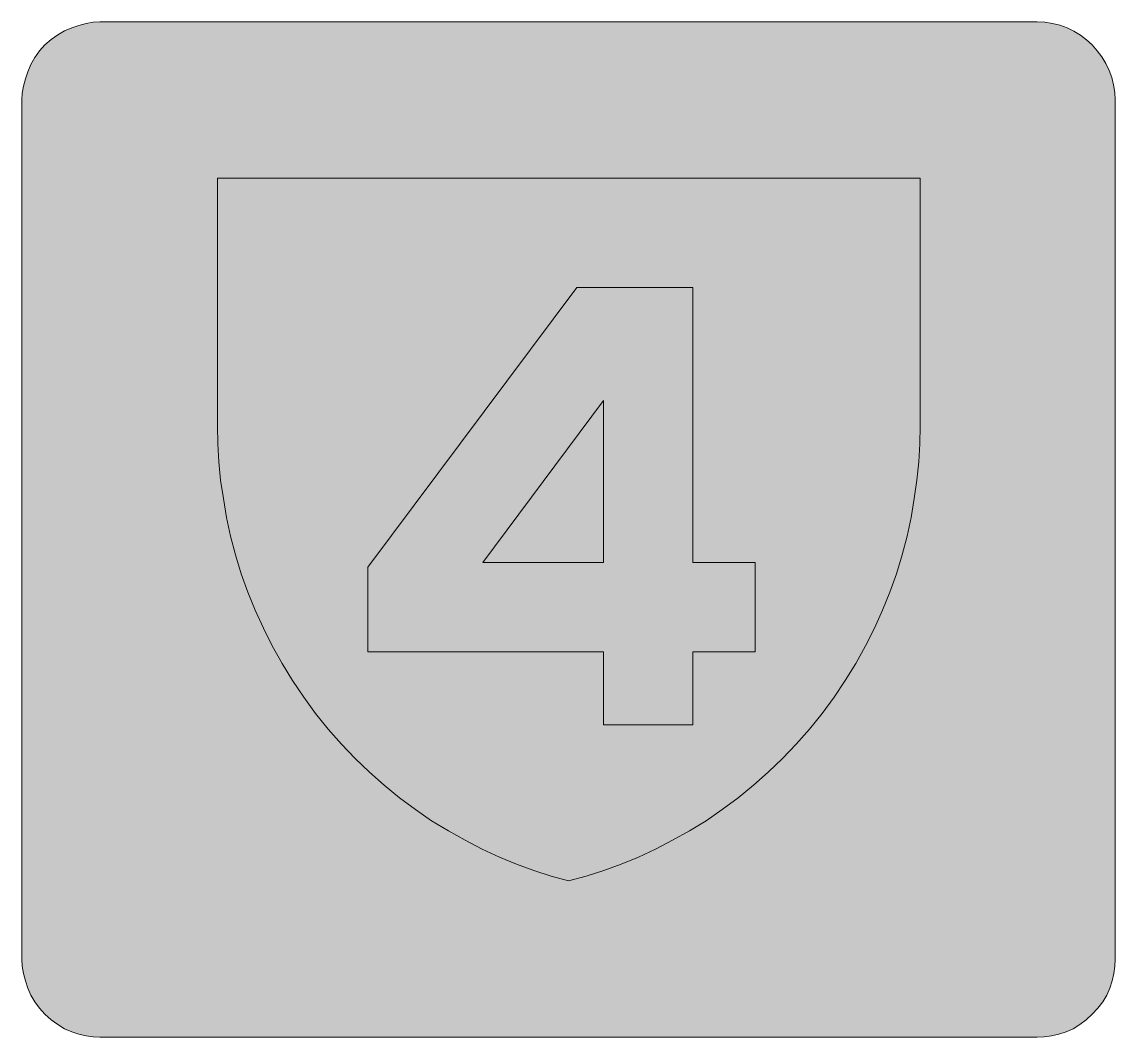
# Model space of a CAD drawing. Header units: metres. Extents: x 153 to 418, y 13 to 259.
import ezdxf

# ---------------------------------------------------------------- set-up
doc = ezdxf.new("R2010")
doc.units = ezdxf.units.M
for name, color, linetype, true_color in [('FILL_BLACK_000000', 7, 'Continuous', 0x000000), ('FILL_BLUE_0000FF', 7, 'Continuous', 0x0000ff), ('FILL_YELLOW_FFFF00', 7, 'Continuous', 0xffff00)]:
    doc.layers.add(name, color=color, linetype=linetype, true_color=true_color)

msp = doc.modelspace()

# ---------------------------------------------------------------- hatches: boundary and pattern name
at = {"layer": 'FILL_BLACK_000000', "true_color": 0x000000}
h = msp.add_hatch(color=7, dxfattribs=at)
h.dxf.hatch_style = 1
h.paths.add_polyline_path([(330.54, 106.38), (315.42, 106.38), (315.42, 88.74), (293.82, 88.74), (293.82, 106.38), (236.76, 106.38), (236.76, 126.9), (287.34, 194.58), (315.42, 194.58), (315.42, 127.98), (330.54, 127.98), (330.54, 106.38)])
h.paths.add_polyline_path([(293.82, 127.98), (293.82, 167.22), (264.66, 127.98), (293.82, 127.98)], flags=16)
at = {"layer": 'FILL_BLUE_0000FF', "true_color": 0x0000ff}
h = msp.add_hatch(color=7, dxfattribs=at)
h.dxf.hatch_style = 1
h.paths.add_polyline_path([(400.64, 258.75), (402.49, 258.47), (404.29, 258.02), (406.03, 257.4), (407.69, 256.61), (409.26, 255.65), (410.73, 254.53), (412.08, 253.26), (413.35, 251.85), (414.47, 250.34), (415.43, 248.74), (416.22, 247.07), (416.84, 245.34), (417.29, 243.57), (417.57, 241.76), (417.66, 239.94), (417.66, 32.04), (417.59, 30.28), (417.37, 28.53), (416.98, 26.77), (416.4, 25.02), (415.62, 23.3), (414.65, 21.67), (413.46, 20.13), (412.08, 18.72), (410.67, 17.34), (409.13, 16.16), (407.5, 15.18), (405.78, 14.4), (404.03, 13.82), (402.27, 13.43), (400.52, 13.21), (398.76, 13.14), (171.96, 13.14), (170.31, 13.21), (168.61, 13.43), (166.87, 13.82), (165.12, 14.4), (163.4, 15.18), (161.75, 16.16), (160.16, 17.34), (158.64, 18.72), (157.36, 20.13), (156.23, 21.67), (155.27, 23.3), (154.5, 25.02), (153.9, 26.77), (153.44, 28.53), (153.16, 30.28), (153.06, 32.04), (153.06, 239.94), (153.16, 241.59), (153.44, 243.29), (153.9, 245.03), (154.5, 246.78), (155.27, 248.53), (156.23, 250.22), (157.36, 251.82), (158.64, 253.26), (160.16, 254.54), (161.75, 255.67), (163.4, 256.63), (165.12, 257.4), (166.87, 258), (168.61, 258.46), (170.31, 258.74), (171.96, 258.84), (398.76, 258.84), (400.64, 258.75)])
at = {"layer": 'FILL_YELLOW_FFFF00', "true_color": 0xffff00}
h = msp.add_hatch(color=7, dxfattribs=at)
h.dxf.hatch_style = 1
h.paths.add_polyline_path([(281.17, 52.12), (276.99, 53.48), (272.8, 55.02), (268.62, 56.7), (264.47, 58.66), (260.36, 60.77), (256.29, 63.05), (252.24, 65.52), (248.31, 68.23), (244.49, 71.09), (240.78, 74.1), (237.19, 77.26), (233.72, 80.58), (230.4, 84.05), (227.2, 87.67), (224.16, 91.44), (221.28, 95.4), (218.56, 99.46), (216.03, 103.6), (213.67, 107.82), (211.51, 112.1), (209.53, 116.45), (207.75, 120.84), (206.16, 125.28), (204.78, 129.84), (203.59, 134.37), (202.62, 138.9), (201.84, 143.46), (201.16, 147.91), (200.71, 152.35), (200.47, 156.75), (200.4, 161.1), (200.4, 221.04), (370.5, 221.04), (370.5, 161.1), (370.4, 156.75), (370.12, 152.35), (369.66, 147.91), (369.06, 143.46), (368.28, 138.9), (367.3, 134.37), (366.12, 129.84), (364.74, 125.28), (363.15, 120.84), (361.37, 116.45), (359.39, 112.1), (357.22, 107.82), (354.87, 103.6), (352.34, 99.46), (349.62, 95.4), (346.74, 91.44), (343.7, 87.67), (340.5, 84.05), (337.18, 80.58), (333.71, 77.26), (330.12, 74.1), (326.41, 71.09), (322.59, 68.23), (318.66, 65.52), (314.61, 63.05), (310.54, 60.77), (306.43, 58.66), (302.28, 56.7), (298.09, 55.02), (293.89, 53.48), (289.65, 52.12), (285.36, 50.94), (281.17, 52.12)])

# ---------------------------------------------------------------- linework, layer by layer
at = {"layer": 'FILL_BLACK_000000', "lineweight": 0, "true_color": 0x000000}
for points in [[(330.54, 106.38), (315.42, 106.38), (315.42, 88.74), (293.82, 88.74), (293.82, 106.38), (236.76, 106.38), (236.76, 126.9), (287.34, 194.58), (315.42, 194.58), (315.42, 127.98), (330.54, 127.98)], [(293.82, 127.98), (293.82, 167.22), (264.66, 127.98)]]:
    msp.add_lwpolyline(points, close=True, dxfattribs=at)
at = {"layer": 'FILL_BLUE_0000FF', "lineweight": 0, "true_color": 0x0000ff}
msp.add_lwpolyline([(400.64, 258.75), (402.49, 258.47), (404.29, 258.02), (406.03, 257.4), (407.69, 256.61), (409.26, 255.65), (410.73, 254.53), (412.08, 253.26), (413.35, 251.85), (414.47, 250.34), (415.43, 248.74), (416.22, 247.07), (416.84, 245.34), (417.29, 243.57), (417.57, 241.76), (417.66, 239.94), (417.66, 32.04), (417.59, 30.28), (417.37, 28.53), (416.98, 26.77), (416.4, 25.02), (415.62, 23.3), (414.65, 21.67), (413.46, 20.13), (412.08, 18.72), (410.67, 17.34), (409.13, 16.16), (407.5, 15.18), (405.78, 14.4), (404.03, 13.82), (402.27, 13.43), (400.52, 13.21), (398.76, 13.14), (171.96, 13.14), (170.31, 13.21), (168.61, 13.43), (166.87, 13.82), (165.12, 14.4), (163.4, 15.18), (161.75, 16.16), (160.16, 17.34), (158.64, 18.72), (157.36, 20.13), (156.23, 21.67), (155.27, 23.3), (154.5, 25.02), (153.9, 26.77), (153.44, 28.53), (153.16, 30.28), (153.06, 32.04), (153.06, 239.94), (153.16, 241.59), (153.44, 243.29), (153.9, 245.03), (154.5, 246.78), (155.27, 248.53), (156.23, 250.22), (157.36, 251.82), (158.64, 253.26), (160.16, 254.54), (161.75, 255.67), (163.4, 256.63), (165.12, 257.4), (166.87, 258), (168.61, 258.46), (170.31, 258.74), (171.96, 258.84), (398.76, 258.84)], close=True, dxfattribs=at)
at = {"layer": 'FILL_YELLOW_FFFF00', "lineweight": 0, "true_color": 0xffff00}
msp.add_lwpolyline([(281.17, 52.12), (276.99, 53.48), (272.8, 55.02), (268.62, 56.7), (264.47, 58.66), (260.36, 60.77), (256.29, 63.05), (252.24, 65.52), (248.31, 68.23), (244.49, 71.09), (240.78, 74.1), (237.19, 77.26), (233.72, 80.58), (230.4, 84.05), (227.2, 87.67), (224.16, 91.44), (221.28, 95.4), (218.56, 99.46), (216.03, 103.6), (213.67, 107.82), (211.51, 112.1), (209.53, 116.45), (207.75, 120.84), (206.16, 125.28), (204.78, 129.84), (203.59, 134.37), (202.62, 138.9), (201.84, 143.46), (201.16, 147.91), (200.71, 152.35), (200.47, 156.75), (200.4, 161.1), (200.4, 221.04), (370.5, 221.04), (370.5, 161.1), (370.4, 156.75), (370.12, 152.35), (369.66, 147.91), (369.06, 143.46), (368.28, 138.9), (367.3, 134.37), (366.12, 129.84), (364.74, 125.28), (363.15, 120.84), (361.37, 116.45), (359.39, 112.1), (357.22, 107.82), (354.87, 103.6), (352.34, 99.46), (349.62, 95.4), (346.74, 91.44), (343.7, 87.67), (340.5, 84.05), (337.18, 80.58), (333.71, 77.26), (330.12, 74.1), (326.41, 71.09), (322.59, 68.23), (318.66, 65.52), (314.61, 63.05), (310.54, 60.77), (306.43, 58.66), (302.28, 56.7), (298.09, 55.02), (293.89, 53.48), (289.65, 52.12), (285.36, 50.94)], close=True, dxfattribs=at)

doc.saveas('drawing.dxf')
